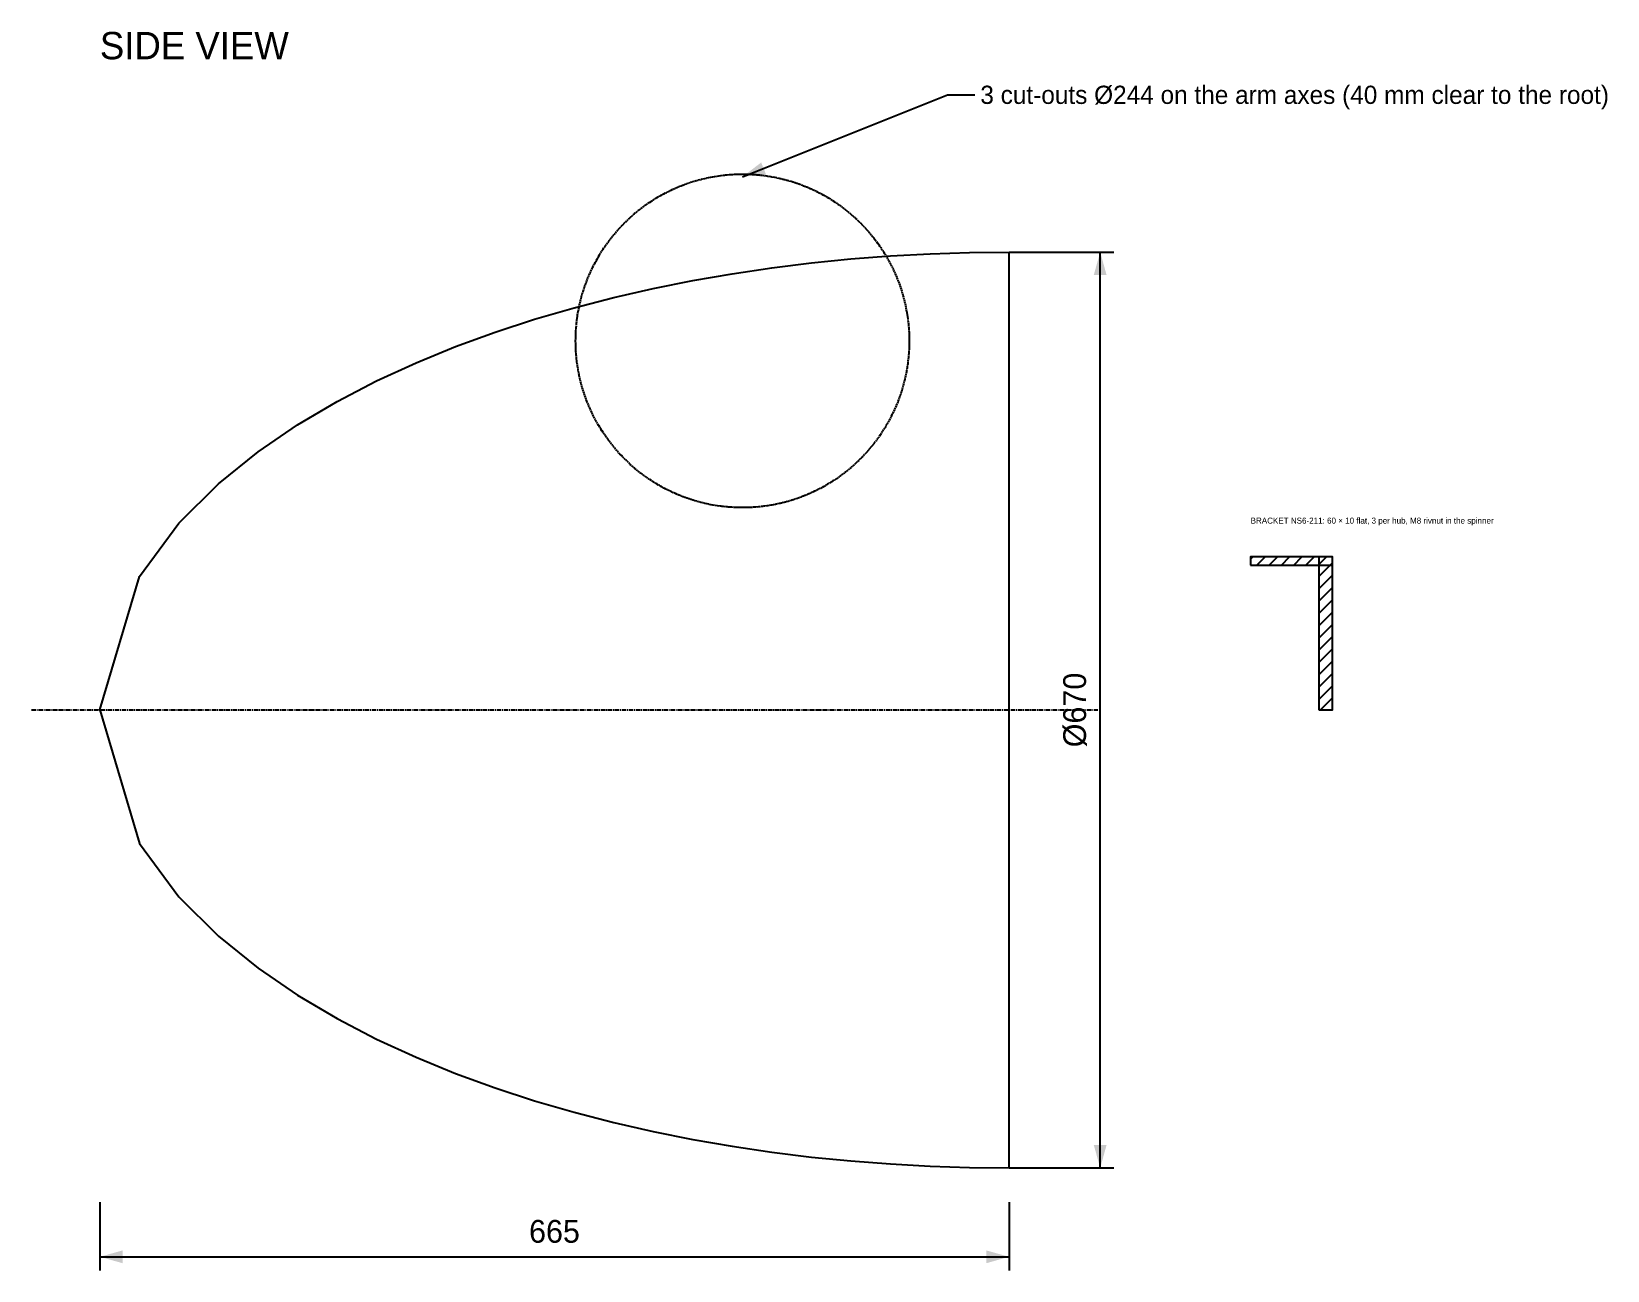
# Model space of a CAD drawing. Header units: millimetres. Extents: x 0 to 1153, y -410 to 496.
import ezdxf
from ezdxf.enums import TextEntityAlignment as Align

# ---------------------------------------------------------------- set-up
doc = ezdxf.new("R2010")
doc.units = ezdxf.units.MM
doc.linetypes.add('CENTER', pattern=[5.08, 3.175, -0.635, 0.635, -0.635])
doc.linetypes.add('DASHED', pattern=[1.524, 1.27, -0.254])
for name, color, linetype in [('CENTER', 1, 'CENTER'), ('DIM', 3, 'Continuous'), ('HATCH', 9, 'Continuous'), ('HIDDEN', 8, 'DASHED'), ('OUTLINE', 7, 'Continuous'), ('TEXT', 3, 'Continuous')]:
    doc.layers.add(name, color=color, linetype=linetype)

msp = doc.modelspace()

# ---------------------------------------------------------------- hatches: boundary and pattern name
at = {"layer": 'DIM'}
for points in [[(520, 390), (537.2, 391.9), (533.7, 400.5)], [(781.7, 335), (777, 318.3), (786.3, 318.3)], [(781.7, -335), (786.3, -318.3), (777, -318.3)], [(50, -400), (66.7, -404.7), (66.7, -395.3)], [(715, -400), (698.3, -395.3), (698.3, -404.7)]]:
    msp.add_hatch(color=7, dxfattribs=at).paths.add_polyline_path(points)
at = {"layer": 'HATCH'}
h = msp.add_hatch(dxfattribs=at)
h.set_pattern_fill('ANSI31', scale=2)
h.paths.add_polyline_path([(891.7, 106), (951.7, 106), (951.7, 112), (891.7, 112)])
h = msp.add_hatch(dxfattribs=at)
h.set_pattern_fill('ANSI31', scale=2)
h.paths.add_polyline_path([(941.7, 0), (951.7, 0), (951.7, 112), (941.7, 112)])

# ---------------------------------------------------------------- linework, layer by layer
at = {"layer": 'CENTER'}
msp.add_line((0, 0), (780, 0), dxfattribs=at)
at = {"layer": 'DIM'}
for p, q in [((520, 390), (670, 450)), ((670, 450), (690, 450)), ((715, 335), (791.7, 335)), ((781.7, -335), (781.7, 335)), ((715, -335), (791.7, -335)), ((50, -360), (50, -410)), ((715, -360), (715, -410)), ((50, -400), (715, -400))]:
    msp.add_line(p, q, dxfattribs=at)
at = {"layer": 'HIDDEN'}
msp.add_circle((520, 270), 122, dxfattribs=at)
at = {"layer": 'OUTLINE'}
msp.add_line((715, -335), (715, 335), dxfattribs=at)
for points in [[(50, 0), (78.9, 97.7), (107.8, 136.6), (136.7, 165.4), (165.7, 188.8), (194.6, 208.5), (223.5, 225.6), (252.4, 240.7), (281.3, 254), (310.2, 265.8), (339.1, 276.4), (368, 285.8), (397, 294.2), (425.9, 301.7), (454.8, 308.3), (483.7, 314.1), (512.6, 319.1), (541.5, 323.4), (570.4, 327), (599.3, 329.9), (628.3, 332.1), (657.2, 333.7), (686.1, 334.7), (715, 335)], [(50, 0), (78.9, -97.7), (107.8, -136.6), (136.7, -165.4), (165.7, -188.8), (194.6, -208.5), (223.5, -225.6), (252.4, -240.7), (281.3, -254), (310.2, -265.8), (339.1, -276.4), (368, -285.8), (397, -294.2), (425.9, -301.7), (454.8, -308.3), (483.7, -314.1), (512.6, -319.1), (541.5, -323.4), (570.4, -327), (599.3, -329.9), (628.3, -332.1), (657.2, -333.7), (686.1, -334.7), (715, -335)]]:
    msp.add_lwpolyline(points, dxfattribs=at)
for points in [[(891.7, 106), (951.7, 106), (951.7, 112), (891.7, 112)], [(941.7, 0), (951.7, 0), (951.7, 112), (941.7, 112)]]:
    msp.add_lwpolyline(points, close=True, dxfattribs=at)

# ---------------------------------------------------------------- texts
at = {"layer": 'DIM'}
msp.add_text('3 cut-outs Ø244 on the arm axes (40 mm clear to the root)', height=13.333, dxfattribs=at).set_placement((694, 450), align=Align.MIDDLE_LEFT)
msp.add_text('Ø670', height=16.67, rotation=90, dxfattribs=at).set_placement((776.3, 0), align=Align.BOTTOM_CENTER)
msp.add_text('665', height=16.67, dxfattribs=at).set_placement((382.5, -394.7), align=Align.BOTTOM_CENTER)
at = {"layer": 'TEXT'}
for s, height, p in [('SIDE VIEW', 20, (50, 470)), ('BRACKET NS6-211: 60 × 10 flat, 3 per hub, M8 rivnut in the spinner', 4.4, (891.7, 135))]:
    msp.add_text(s, height=height, dxfattribs=at).set_placement(p, align=Align.BOTTOM_LEFT)

doc.saveas('drawing.dxf')
